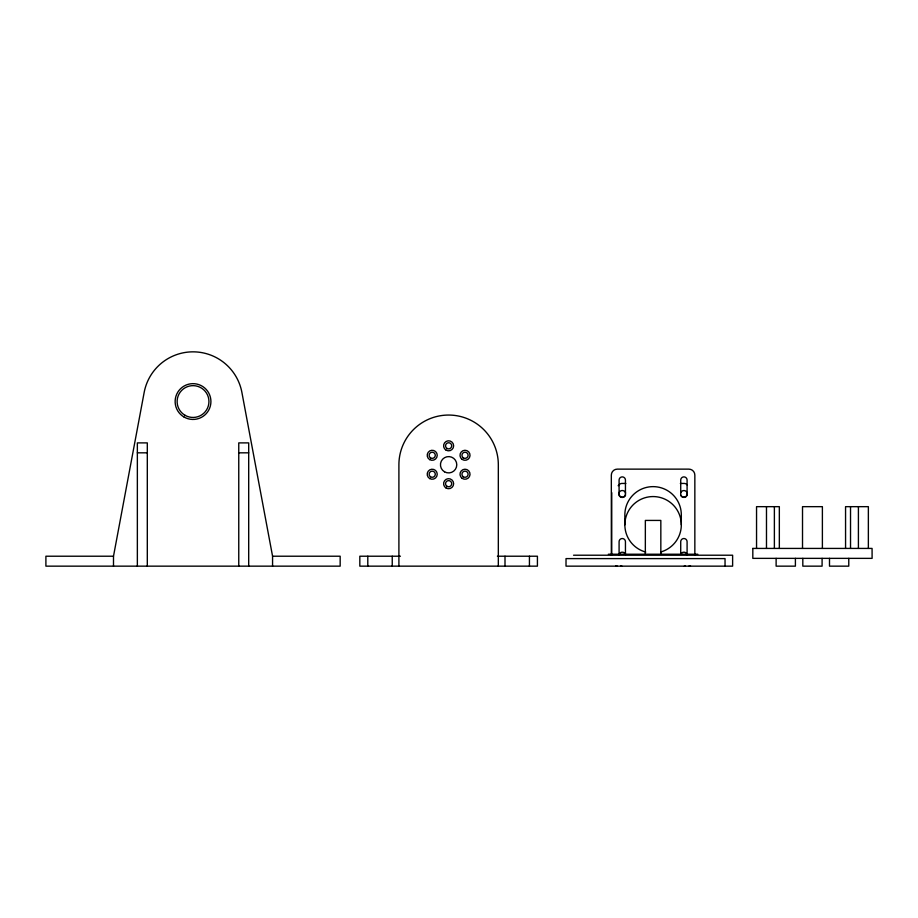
<?xml version="1.0" encoding="UTF-8"?>
<svg xmlns="http://www.w3.org/2000/svg" width="918" height="918" viewBox="0 0 918 918"><rect width="100%" height="100%" fill="white"/><g stroke="black" fill="none" stroke-linecap="round" stroke-linejoin="round"><path stroke-width="1.38" d="M113.499 566.154L113.499 556.216L144.172 392.399A49.71 49.71 0 0 1 241.893 392.399L272.566 556.216L272.566 566.154M618.158 485.737L619.398 484.497A3.58 3.58 0 0 1 621.922 483.442L625.824 483.442M137.356 452.826L147.305 452.826M238.76 452.826L248.698 452.826M680.353 483.442L684.243 483.442A3.58 3.58 0 0 1 686.779 484.497L687.192 484.911M608.347 554.231L697.818 554.231M573.555 555.218L732.621 555.218L732.621 566.154L566.016 566.154L566.027 558.603L725.036 558.603L725.048 566.154M113.499 556.216L45.9 556.216L45.9 566.154L340.165 566.154L340.165 556.216L272.566 556.216M400.432 556.216L359.822 556.216L359.822 566.154L537.42 566.154L537.42 556.216L497.407 556.216M868.359 548.425L868.359 506.667L845.558 506.667L845.57 548.425M858.41 506.667L858.41 548.425M850.527 506.667L850.527 548.425M848.771 558.362L848.771 566.154L829.493 566.154L829.505 558.362M822.39 548.425L822.39 506.667L802.516 506.667L802.516 548.425M822.092 558.362L822.092 566.154L802.814 566.154L802.814 558.362M795.401 558.362L795.401 566.154L776.123 566.154L776.123 558.362M779.336 548.425L779.336 506.667L756.547 506.667L756.547 548.425M774.379 506.667L774.379 548.425M766.484 506.667L766.484 548.425M694.846 555.298L694.846 475.099A5.967 5.967 0 0 0 688.879 469.132L617.298 469.132A5.967 5.967 0 0 0 611.331 475.099L611.331 555.298M687.089 554.931L687.089 541.7A3.179 3.179 0 0 0 683.91 538.522A3.179 3.179 0 0 0 680.72 541.7L680.72 554.3M681.317 524.798L681.317 514.86A28.229 28.229 0 0 0 653.088 486.632A28.229 28.229 0 0 0 624.848 514.86L624.848 524.798M660.834 554.231L660.834 520.426L645.354 520.426L645.343 554.231M625.445 554.3L625.445 541.7A3.179 3.179 0 0 0 622.266 538.522A3.179 3.179 0 0 0 619.088 541.7L619.088 554.874M611.732 554.759L611.732 493.643A3.58 3.58 0 0 1 611.836 492.782M529.434 556.216L529.434 566.154M505.003 556.216L505.003 566.154M498.325 566.154L498.325 464.76A49.71 49.71 0 0 0 448.615 415.051A49.71 49.71 0 0 0 398.905 464.76L398.905 566.154M392.238 556.216L392.238 566.154M367.797 556.216L367.797 566.154M248.698 566.154L248.698 442.889L238.76 442.889L238.76 566.154M147.305 566.154L147.305 442.889L137.356 442.889L137.356 566.154M621.922 566.154A3.58 3.58 0 0 1 620.729 565.947M685.448 565.947A3.58 3.58 0 0 1 684.243 566.154M680.674 554.334A3.477 3.477 0 0 1 687.134 554.334M618.847 554.988A3.477 3.477 0 0 1 625.617 554.667M687.134 495.261A3.477 3.477 0 0 1 680.674 495.261M680.674 492.702A3.477 3.477 0 0 1 687.134 492.702M625.617 494.94A3.477 3.477 0 0 1 620.258 496.822A3.477 3.477 0 0 1 620.258 491.141A3.477 3.477 0 0 1 625.617 493.023M645.733 552.062A28.229 28.229 0 0 1 629.897 508.698A28.229 28.229 0 0 1 676.05 508.377A28.229 28.229 0 0 1 660.822 551.959M690.52 565.924A5.967 5.967 0 0 1 688.879 566.154M617.298 566.154A5.967 5.967 0 0 1 615.657 565.924M752.829 548.425L752.817 558.362L872.1 558.362L872.077 548.425L752.806 548.425M687.089 493.987L687.089 480.068A3.179 3.179 0 0 0 683.91 476.89A3.179 3.179 0 0 0 680.72 480.068L680.72 493.987A3.179 3.179 0 0 0 683.91 497.166A3.179 3.179 0 0 0 687.089 493.987M625.445 493.987L625.445 480.068A3.179 3.179 0 0 0 622.266 476.89A3.179 3.179 0 0 0 619.088 480.068L619.088 493.987A3.179 3.179 0 0 0 622.266 497.166A3.179 3.179 0 0 0 625.445 493.987M444.541 471.818A8.147 8.147 0 0 0 456.774 464.76A8.147 8.147 0 0 0 444.541 457.692A8.147 8.147 0 0 0 444.541 471.818M447.077 448.489A3.087 3.087 0 0 0 451.702 445.815A3.087 3.087 0 0 0 447.077 443.153A3.087 3.087 0 0 0 447.077 448.489M430.553 457.887A3.087 3.087 0 0 0 435.293 455.431A3.087 3.087 0 0 0 430.806 452.551A3.087 3.087 0 0 0 430.553 457.887M430.531 476.809A3.087 3.087 0 0 0 435.293 474.399A3.087 3.087 0 0 0 430.829 471.473A3.087 3.087 0 0 0 430.531 476.809M447.077 486.368A3.087 3.087 0 0 0 451.702 483.694A3.087 3.087 0 0 0 447.077 481.021A3.087 3.087 0 0 0 447.077 486.368M463.361 476.821A3.087 3.087 0 0 0 468.1 474.365A3.087 3.087 0 0 0 463.601 471.485A3.087 3.087 0 0 0 463.361 476.821M463.338 457.864A3.087 3.087 0 0 0 468.1 455.454A3.087 3.087 0 0 0 463.624 452.54A3.087 3.087 0 0 0 463.338 457.864M429.704 478.576A5.026 5.026 0 0 0 437.232 474.227A5.026 5.026 0 0 0 429.704 469.878A5.026 5.026 0 0 0 429.704 478.576M462.133 478.335A5.026 5.026 0 0 0 470.016 474.675A5.026 5.026 0 0 0 462.913 469.672A5.026 5.026 0 0 0 462.133 478.335M446.102 450.164A5.026 5.026 0 0 0 453.641 445.815A5.026 5.026 0 0 0 446.102 441.466A5.026 5.026 0 0 0 446.102 450.164M446.102 488.043A5.026 5.026 0 0 0 453.641 483.694A5.026 5.026 0 0 0 446.102 479.345A5.026 5.026 0 0 0 446.102 488.043M429.704 459.631A5.026 5.026 0 0 0 437.232 455.282A5.026 5.026 0 0 0 429.704 450.945A5.026 5.026 0 0 0 429.704 459.631M462.133 459.39A5.026 5.026 0 0 0 470.016 455.741A5.026 5.026 0 0 0 462.913 450.727A5.026 5.026 0 0 0 462.133 459.39M185.08 415.326A15.904 15.904 0 0 0 208.937 401.545A15.904 15.904 0 0 0 185.08 387.775A15.904 15.904 0 0 0 185.08 415.326M184.082 417.047A17.89 17.89 0 0 0 210.922 401.545A17.89 17.89 0 0 0 184.082 386.053A17.89 17.89 0 0 0 184.082 417.047"/></g></svg>
